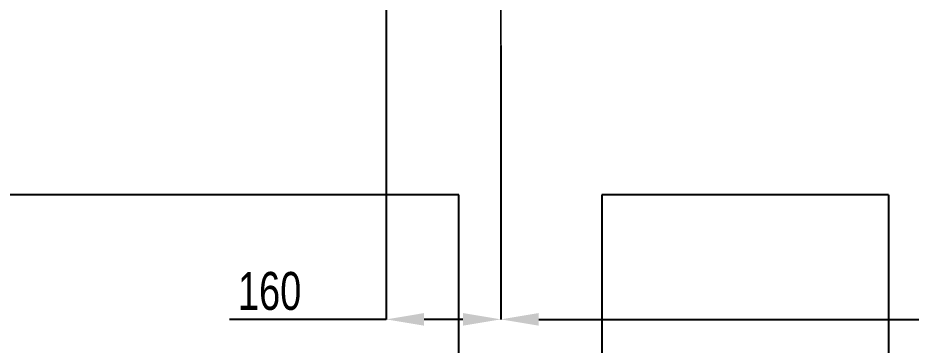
# Model space of a CAD drawing. Header units: millimetres. Extents: x 41 to 1868, y -696 to 319.
# Drawn here: x 532 to 581.9, y 206.26 to 224.51 of the extents above; entities that cross this region are included whole.
import ezdxf

# ---------------------------------------------------------------- set-up
doc = ezdxf.new("R2010")
doc.units = ezdxf.units.MM
doc.header["$PDSIZE"] = -1
doc.linetypes.add('CENTERX2', pattern=[20.32, 12.7, -2.54, 2.54, -2.54])
doc.layers.add('FORMAT', color=7, linetype='Continuous')
doc.styles.add('SLDTEXTSTYLE0', font='TXT', dxfattribs={"width": 0.75})
doc.dimstyles.new('SLDDIMSTYLE2', dxfattribs={"dimtxt": 2.116667, "dimasz": 2.116667, "dimexe": 0, "dimexo": 0.625, "dimgap": 0.529167, "dimtad": 1, "dimdec": 0, "dimlfac": 25, "dimrnd": 1e-09, "dimzin": 12, "dimtxsty": 'SLDTEXTSTYLE0', "dimsah": 1, "dimcen": 2.5, "dimazin": 3, "dimtfac": 1, "dimtdec": 0, "dimtmove": 0, "dimatfit": 3, "dimfrac": 2, "dimtzin": 12})

# ---------------------------------------------------------------- blocks, each defined once
blk = doc.blocks.new('*D718')
at = {"layer": 'Defpoints', "color": 0}
for p in [(558.977, 222.632), (612.977, 223.032), (612.977, 207.691)]:
    blk.add_point(p, dxfattribs=at)
at = {"layer": 'FORMAT', "color": 0, "lineweight": -2}
for p, q in [((558.977, 222.569), (558.977, 207.691)), ((612.977, 222.969), (612.977, 207.691)), ((561.094, 207.691), (610.86, 207.691))]:
    blk.add_line(p, q, dxfattribs=at)
at = {"layer": 'FORMAT', "color": 0}
for points in [[(561.094, 208.044), (561.094, 207.339), (558.977, 207.691)], [(610.86, 208.044), (610.86, 207.339), (612.977, 207.691)]]:
    blk.add_solid(points, dxfattribs=at)
at = {"layer": 'FORMAT', "color": 0, "insert": (588.504, 210.337), "char_height": 2.1167, "attachment_point": 2, "style": 'SLDTEXTSTYLE0'}
blk.add_mtext('\\A1;1350', dxfattribs=at)
blk = doc.blocks.new('*D719')
at = {"layer": 'Defpoints', "color": 0}
for p in [(552.577, 240.232), (558.977, 223.032), (552.577, 207.691)]:
    blk.add_point(p, dxfattribs=at)
at = {"layer": 'FORMAT', "color": 0, "lineweight": -2}
for p, q in [((552.577, 240.169), (552.577, 207.691)), ((558.977, 222.969), (558.977, 207.691)), ((552.577, 207.691), (543.812, 207.691)), ((556.86, 207.691), (554.694, 207.691))]:
    blk.add_line(p, q, dxfattribs=at)
at = {"layer": 'FORMAT', "color": 0}
for points in [[(554.694, 208.044), (554.694, 207.339), (552.577, 207.691)], [(556.86, 208.044), (556.86, 207.339), (558.977, 207.691)]]:
    blk.add_solid(points, dxfattribs=at)
at = {"layer": 'FORMAT', "color": 0, "insert": (546.061, 210.337), "char_height": 2.1167, "attachment_point": 2, "style": 'SLDTEXTSTYLE0'}
blk.add_mtext('\\A1;160', dxfattribs=at)

msp = doc.modelspace()

# ---------------------------------------------------------------- linework, layer by layer
at = {"color": 7, "linetype": 'Continuous', "lineweight": 25}
for p, q in [((556.6252, 214.6316), (508.6252, 214.6316)), ((556.6252, 158.6316), (556.6252, 214.6316)), ((580.6252, 214.6316), (564.6252, 214.6316)), ((564.6252, 214.6316), (564.6252, 164.6316)), ((580.6252, 214.6316), (580.6252, 164.6316))]:
    msp.add_line(p, q, dxfattribs=at)
at = {"layer": 'FORMAT', "linetype": 'CENTERX2', "lineweight": 18, "ltscale": 2}
for p, q in [((558.9772, 223.0316), (558.9772, 242.2316)), ((558.9772, 225.0316), (558.9772, 222.6316))]:
    msp.add_line(p, q, dxfattribs=at)

# ---------------------------------------------------------------- dimensions: what is measured, and where the dimension line sits
at = {"layer": 'FORMAT'}
for base, p1, p2, picture, middle in [((552.5772, 207.6915), (558.9772, 223.0316), (552.5772, 240.2316), '*D719', (546.0611, 207.6915)), ((612.9772, 207.6915), (558.9772, 222.6316), (612.9772, 223.0316), '*D718', (588.5041, 207.6915))]:
    dim = msp.add_linear_dim(base=base, p1=p1, p2=p2, dimstyle='SLDDIMSTYLE2', dxfattribs=at)
    dim.commit()
    dim.dimension.update_dxf_attribs({"geometry": picture, "text_midpoint": middle, "dimtype": 160})

doc.saveas('drawing.dxf')
